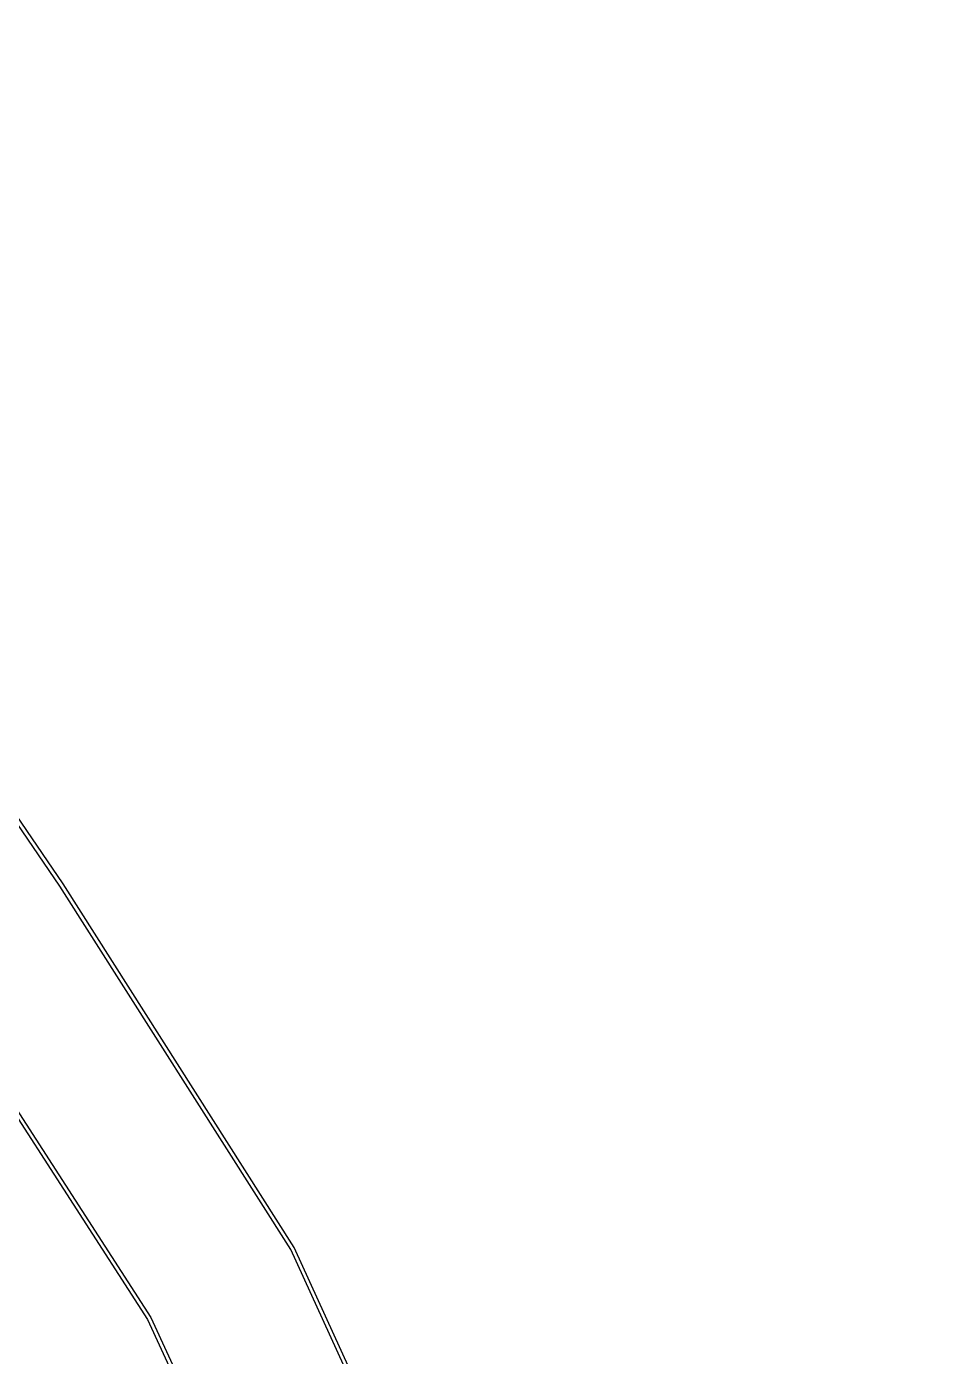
# Model space of a CAD drawing. Header units: millimetres. Extents: x 88261 to 90953, y 390274 to 392322.
# Drawn here: x 90640.4 to 90698.8, y 391297.7 to 391381.7 of the extents above; entities that cross this region are included whole.
import ezdxf

# ---------------------------------------------------------------- set-up
doc = ezdxf.new("R2010")
doc.units = ezdxf.units.MM
doc.header["$LTSCALE"] = 25
doc.layers.add('route', color=253, linetype='Continuous')

msp = doc.modelspace()

# ---------------------------------------------------------------- linework, layer by layer
at = {"layer": 'route', "color": 252, "flags": 128}
for points, elevation in [([(90689.073, 391160.148), (90685.649, 391177.149), (90681.445, 391201.178), (90677.92, 391223.218), (90667.976, 391280.617), (90657.105, 391304.424), (90642.521, 391327.374), (90620.57, 391359.56), (90590.712, 391408.349), (90581.753, 391431.062), (90568.277, 391482.585), (90568.277, 391482.585)], 14.515), ([(90951.881, 390863.739), (90907.581, 390857.307), (90901.706, 390858.108), (90895.794, 390861.743), (90885.515, 390872.289), (90874.343, 390883.741), (90845.98, 390912.764), (90811.157, 390948.466), (90753.195, 391024.091), (90741.941, 391041.967), (90720.922, 391079.133), (90703.825, 391121.804), (90697.506, 391137.505), (90689.314, 391160.215), (90685.895, 391177.195), (90681.692, 391201.219), (90678.167, 391223.259), (90668.217, 391280.691), (90657.325, 391304.544), (90642.73, 391327.512), (90620.78, 391359.696), (90590.937, 391408.461), (90581.991, 391431.14), (90568.519, 391482.648)], 14.515), ([(90557.919, 391480.35), (90571.923, 391428.172), (90581.592, 391403.732), (90612.001, 391354.159), (90633.932, 391321.86), (90648.049, 391299.99), (90657.698, 391279.063), (90661.605, 391256.554), (90663.663, 391244.484), (90667.448, 391222.273), (90671.37, 391199.769), (90675.619, 391175.265), (90679.035, 391157.8), (90687.688, 391133.711), (90693.876, 391118.243), (90710.96, 391075.922), (90732.364, 391037.581), (90744.332, 391018.698), (90803.348, 390941.462), (90838.283, 390905.693), (90866.256, 390876.684), (90877.855, 390863.668), (90886.478, 390848.606)], 15.749), ([(90558.16, 391480.415), (90572.161, 391428.251), (90581.816, 391403.844), (90612.211, 391354.295), (90634.14, 391321.998), (90648.269, 391300.111), (90657.939, 391279.138), (90661.851, 391256.596), (90663.909, 391244.526), (90667.694, 391222.315), (90671.616, 391199.812), (90675.865, 391175.31), (90679.277, 391157.867), (90687.922, 391133.8), (90694.108, 391118.336), (90711.186, 391076.03), (90732.579, 391037.709), (90744.537, 391018.841), (90803.537, 390941.626), (90838.462, 390905.867), (90866.439, 390876.854), (90878.059, 390863.815), (90886.695, 390848.73)], 15.749)]:
    msp.add_lwpolyline(points, dxfattribs=dict(at, elevation=elevation))

doc.saveas('drawing.dxf')
